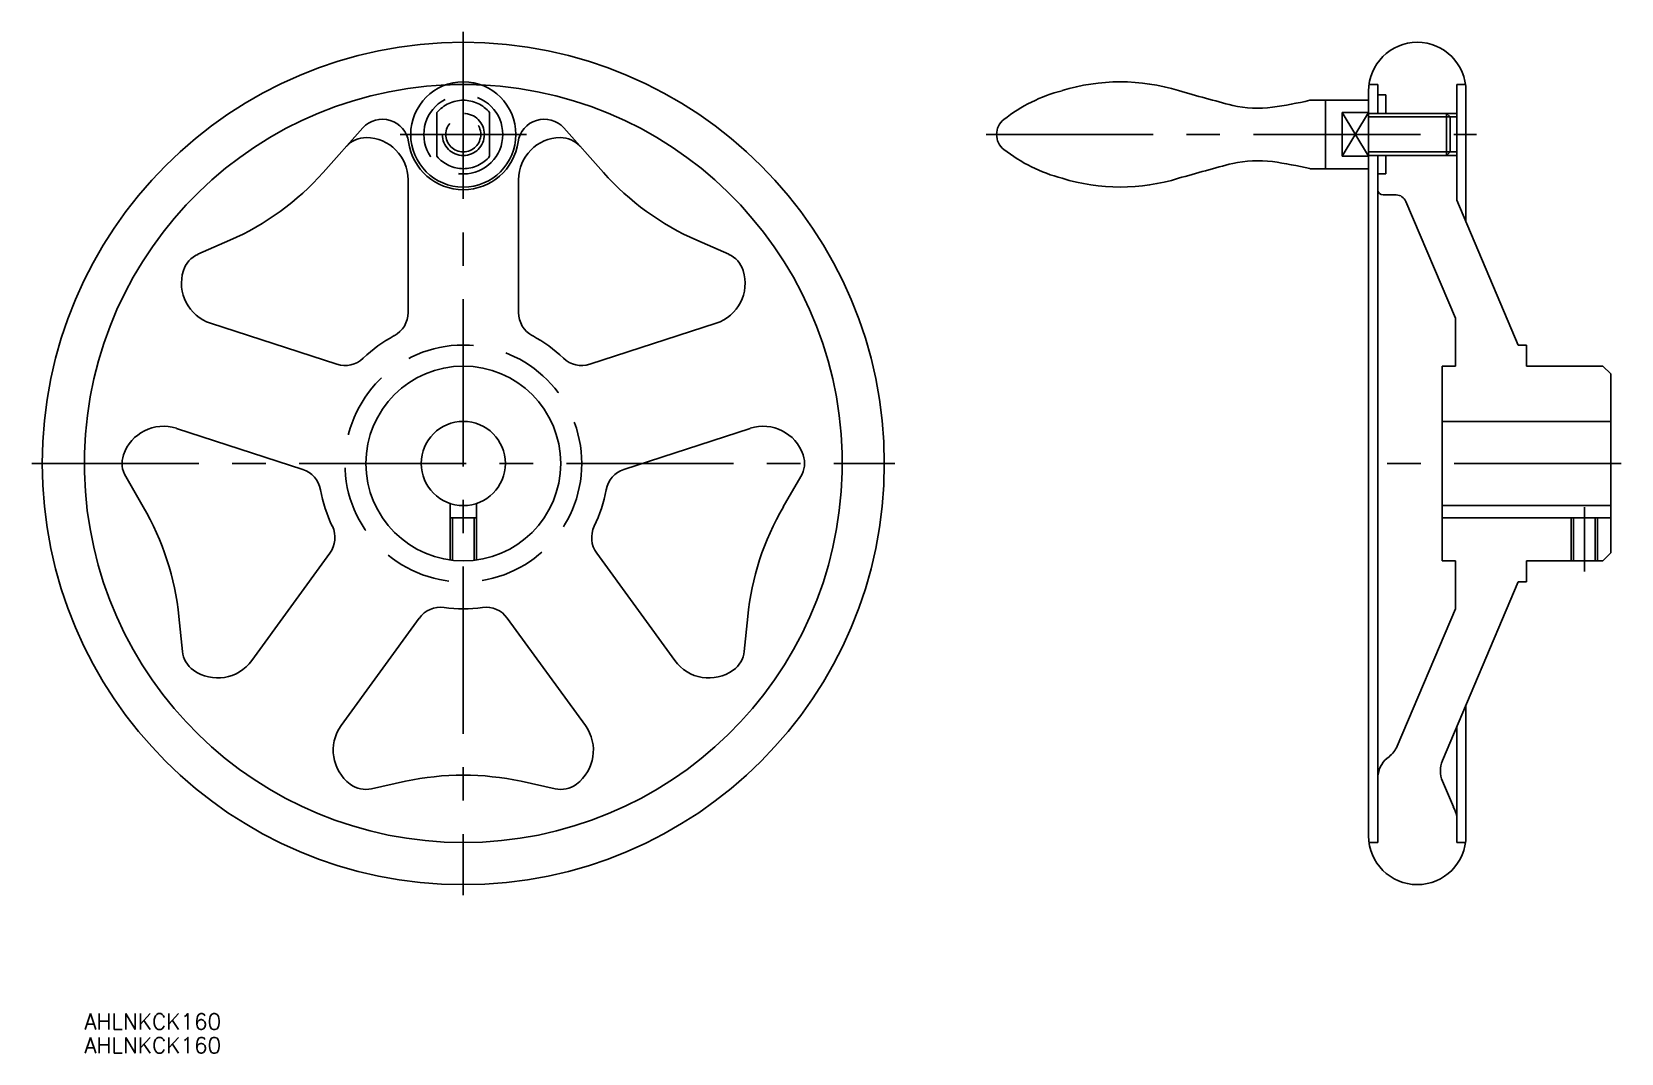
# Model space of a CAD drawing. Extents: x -82 to 220, y -112 to 82.
import ezdxf

# ---------------------------------------------------------------- set-up
doc = ezdxf.new("R2010")
doc.units = 0
doc.linetypes.add('CENTER', pattern=[50.8, 31.75, -6.35, 6.35, -6.35])
doc.linetypes.add('DASHED', pattern=[19.05, 12.7, -6.35])
doc.layers.get('0').update_dxf_attribs({"linetype": 'CONTINUOUS'})
doc.layers.add('CENTER', color=1, linetype='CENTER')
doc.styles.get("Standard").update_dxf_attribs({"font": 'txt.shx', "height": 3, "bigfont": 'bigfont.shx'})

# ---------------------------------------------------------------- blocks, each defined once
blk = doc.blocks.new('*U2')
at = {"color": 7, "linetype": 'CONTINUOUS'}
blk.add_text('AHLNKCK160', height=3, dxfattribs=at).set_placement((-72, -107.51))
blk = doc.blocks.new('*U3')
at = {"color": 7, "linetype": 'CONTINUOUS'}
blk.add_text('AHLNKCK160', height=3, dxfattribs=at).set_placement((-72, -112.02))

msp = doc.modelspace()

# ---------------------------------------------------------------- linework, layer by layer
at = {"color": 7, "linetype": 'CONTINUOUS'}
for p, q in [((172.03, 70.75), (172.03, -70.75)), ((173.78, 72), (172.11, 72)), ((173.78, 72), (173.78, 66.5)), ((175.28, 70), (173.78, 70)), ((175.28, 70), (175.28, 66.5)), ((188.78, 72), (190.44, 72)), ((188.78, 72), (188.78, 50.04)), ((190.53, 70.75), (190.53, 45.92)), ((160.88, 69), (172.03, 69)), ((163.83, 69), (163.83, 56)), ((172.03, 66.5), (186.85, 66.5)), ((186.85, 58.5), (186.85, 66.5)), ((187.53, 65.82), (186.85, 66.5)), ((-26.62, 55.3), (-19.09, 63.73)), ((19.09, 63.73), (26.62, 55.3)), ((187.53, 59.18), (187.53, 65.82)), ((187.53, 65.82), (188.78, 65.82)), ((172.03, 58.5), (186.85, 58.5)), ((173.78, 58.5), (173.78, -72)), ((175.28, 58.5), (175.28, 55)), ((187.53, 59.18), (186.85, 58.5)), ((187.53, 59.18), (188.78, 59.18)), ((160.88, 56), (172.03, 56)), ((175.28, 55), (173.78, 55)), ((-10.5, 53.91), (-10.5, 28.67)), ((10.5, 53.91), (10.5, 28.67)), ((177.27, 51), (174.78, 51)), ((179.11, 49.78), (188.53, 27.6)), ((188.78, 50.04), (200.47, 22.5)), ((-50.43, 39.73), (-44.36, 42.4)), ((44.36, 42.4), (50.43, 39.73)), ((188.53, 27.6), (188.53, 18.5)), ((-48.03, 26.65), (-24.03, 18.85)), ((48.03, 26.65), (24.03, 18.85)), ((202.03, 22.5), (200.47, 22.5)), ((202.03, 22.5), (202.03, 18.5)), ((186.03, 18.5), (186.03, -18.5)), ((188.53, 18.5), (186.03, 18.5)), ((216.53, 18.5), (202.03, 18.5)), ((218.03, 17), (216.53, 18.5)), ((218.03, 17), (218.03, -17)), ((-54.52, 6.67), (-30.52, -1.13)), ((54.52, 6.67), (30.52, -1.13)), ((186.03, 8), (218.03, 8)), ((-60.81, -8.23), (-64.16, -2.5)), ((64.16, -2.5), (60.81, -8.23)), ((-2.5, -10.3), (-2.5, -7.6)), ((2.5, -10.3), (2.5, -7.6)), ((186.03, -8), (218.03, -8)), ((2.5, -10.3), (-2.5, -10.3)), ((218.03, -10.3), (186.03, -10.3)), ((210.96, -18.5), (210.96, -10.3)), ((210.96, -18.5), (210.96, -10.3)), ((215.1, -18.5), (215.1, -10.3)), ((215.1, -18.5), (215.1, -10.3)), ((-40.18, -37.45), (-25.35, -17.03)), ((40.18, -37.45), (25.35, -17.03)), ((216.53, -18.5), (218.03, -17)), ((188.53, -18.5), (186.03, -18.5)), ((188.53, -27.6), (188.53, -18.5)), ((216.53, -18.5), (202.03, -18.5)), ((202.03, -22.5), (202.03, -18.5)), ((186.06, -56.45), (200.47, -22.5)), ((202.03, -22.5), (200.47, -22.5)), ((-53.37, -35.69), (-54.04, -29.09)), ((-23.2, -49.79), (-8.36, -29.37)), ((23.2, -49.79), (8.36, -29.37)), ((54.04, -29.09), (53.37, -35.69)), ((177.45, -53.7), (188.53, -27.6)), ((190.53, -70.75), (190.53, -45.92)), ((188.78, -50.04), (188.78, -72)), ((175.91, -55.7), (175.47, -56.04)), ((-10.97, -60.38), (-17.45, -61.79)), ((17.45, -61.79), (10.97, -60.38)), ((186.06, -60.35), (188.13, -65.23)), ((173.78, -72), (172.11, -72)), ((188.78, -72), (190.44, -72))]:
    msp.add_line(p, q, dxfattribs=at)
at = {"color": 3, "linetype": 'DASHED'}
for p, q in [((-5, 66.65), (-5, 58.35)), ((5, 66.65), (5, 58.35)), ((167.03, 58.35), (172.03, 66.65)), ((167.03, 66.65), (172.03, 58.35)), ((167.03, 58.35), (167.03, 66.65)), ((167.03, 66.65), (172.03, 66.65)), ((167.03, 58.35), (172.03, 58.35)), ((-2.5, -18.33), (-2.5, -10.3)), ((-2.07, -18.38), (-2.07, -10.3)), ((2.07, -18.38), (2.07, -10.3)), ((2.5, -18.33), (2.5, -10.3))]:
    msp.add_line(p, q, dxfattribs=at)
at = {"color": 3, "linetype": 'CONTINUOUS'}
for p, q in [((186.85, 66.5), (188.78, 66.5)), ((172.03, 65.82), (187.53, 65.82)), ((172.03, 59.18), (187.53, 59.18)), ((186.85, 58.5), (188.78, 58.5)), ((210.53, -18.5), (210.53, -10.3)), ((210.53, -18.5), (210.53, -10.3)), ((215.53, -18.5), (215.53, -10.3)), ((215.53, -18.5), (215.53, -10.3))]:
    msp.add_line(p, q, dxfattribs=at)
at = {"color": 7, "linetype": 'CONTINUOUS'}
for centre, radius in [((0, 0), 80), ((0, 62.5), 10), ((0, 0), 18.5), ((0, 0), 8)]:
    msp.add_circle(centre, radius, dxfattribs=at)
at = {"color": 3, "linetype": 'DASHED'}
for centre, radius in [((0, 62.5), 7.5), ((0, 62.5), 4), ((0, 62.5), 3.32), ((0, 0), 22.5)]:
    msp.add_circle(centre, radius, dxfattribs=at)
at = {"color": 7, "linetype": 'CONTINUOUS'}
for centre, radius, start, end in [((181.28, 70.75), 9.25, 0, 180), ((124.84, 35.11), 37.39, 72.773, 107.227), ((0, 0), 72, 92.6672, 87.3328), ((121.43, 41.49), 30.31, 104.6399, 128.0978), ((268.57, 533.44), 481.26, 253.9996, 255.2702), ((150.97, 90.65), 23.15, 258.1302, 276.8934), ((144.26, 138.22), 71.19, 277.6527, 283.4992), ((-15.36, 60.4), 5, 7.7782, 138.247), ((15.36, 60.4), 5, 41.753, 172.2218), ((104.94, 62.5), 3.61, 127.8408, 232.1592), ((-18.47, 56.91), 5, 89.4454, 138.247), ((-18.5, 53.91), 8, 0, 89.4454), ((0, 62.5), 10.5, 187.7782, 352.2218), ((18.5, 53.91), 8, 90.5546, 180), ((18.47, 56.91), 5, 41.753, 90.5546), ((121.43, 83.51), 30.31, 231.9022, 255.3601), ((150.97, 34.35), 23.15, 83.1066, 101.8698), ((-65.19, 89.72), 51.7, 293.753, 318.247), ((65.19, 89.72), 51.7, 221.753, 246.247), ((268.57, -408.44), 481.26, 104.7298, 106.0004), ((144.26, -13.22), 71.19, 76.5008, 82.3473), ((124.84, 89.89), 37.39, 252.773, 287.227), ((174.78, 52), 1, 180, 270), ((177.27, 49), 2, 23, 90), ((-48.42, 35.15), 5, 113.753, 162.5546), ((48.42, 35.15), 5, 17.4454, 66.247), ((-45.56, 34.25), 8, 162.5546, 252), ((45.56, 34.25), 8, 288, 17.4454), ((-15.5, 28.67), 5, 298.3939, 0), ((15.5, 28.67), 5, 180, 241.6061), ((0, 0), 27.6, 118.3939, 133.6061), ((0, 0), 27.6, 46.3939, 61.6061), ((-22.48, 23.6), 5, 252, 313.6061), ((22.48, 23.6), 5, 226.3939, 288), ((-56.99, -0.93), 8, 72, 161.4454), ((56.99, -0.93), 8, 18.5546, 108), ((-59.84, 0.02), 5, 161.4454, 210.247), ((59.84, 0.02), 5, 329.753, 18.5546), ((-32.06, -5.88), 5, 10.3939, 72), ((32.06, -5.88), 5, 108, 169.6061), ((0, 0), 27.6, 190.3939, 205.6061), ((0, 0), 27.6, 334.3939, 349.6061), ((-105.48, -34.27), 51.7, 5.753, 30.247), ((105.48, -34.27), 51.7, 149.753, 174.247), ((-29.39, -14.09), 5, 324, 25.6061), ((29.39, -14.09), 5, 154.3939, 216), ((-4.31, -32.31), 5, 82.3939, 144), ((0, 0), 27.6, 262.3939, 277.6061), ((4.31, -32.31), 5, 36, 97.6061), ((-48.4, -35.19), 5, 185.753, 234.5546), ((48.4, -35.19), 5, 305.4454, 354.247), ((-46.66, -32.74), 8, 234.5546, 324), ((46.66, -32.74), 8, 216, 305.4454), ((-16.72, -54.49), 8, 144, 233.4454), ((16.72, -54.49), 8, 306.5546, 36), ((172.85, -51.75), 5, 307.7334, 337), ((178.87, -59.85), 5.11, 131.7842, 175.5825), ((190.66, -58.4), 5, 157, 203), ((0, -110.9), 51.7, 77.753, 102.247), ((-18.51, -56.9), 5, 233.4454, 282.247), ((18.51, -56.9), 5, 257.753, 306.5546), ((184.39, -67.56), 4.4, 4.8239, 31.8483), ((181.28, -70.75), 9.25, 180, 0)]:
    msp.add_arc(centre, radius, start, end, dxfattribs=at)
at = {"color": 3, "linetype": 'DASHED'}
for centre, radius, start, end in [((0, 0), 72, 87.3328, 92.6672), ((0, 62.5), 6.5, 39.7151, 140.2849), ((0, 62.5), 6.5, 219.7151, 320.2849)]:
    msp.add_arc(centre, radius, start, end, dxfattribs=at)
at = {"layer": 'CENTER', "color": 1, "linetype": 'CENTER'}
for p, q in [((0, 82), (0, -82)), ((12, 62.5), (-12, 62.5)), ((99.33, 62.5), (192.53, 62.5)), ((-82, 0), (82, 0)), ((220.03, 0), (170.03, 0)), ((213.03, -8.3), (213.03, -20.5))]:
    msp.add_line(p, q, dxfattribs=at)

# ---------------------------------------------------------------- block references
at = {"color": 7, "linetype": 'CONTINUOUS'}
for name in ['*U2', '*U3']:
    msp.add_blockref(name, (0, 0), dxfattribs=at)

doc.saveas('drawing.dxf')
